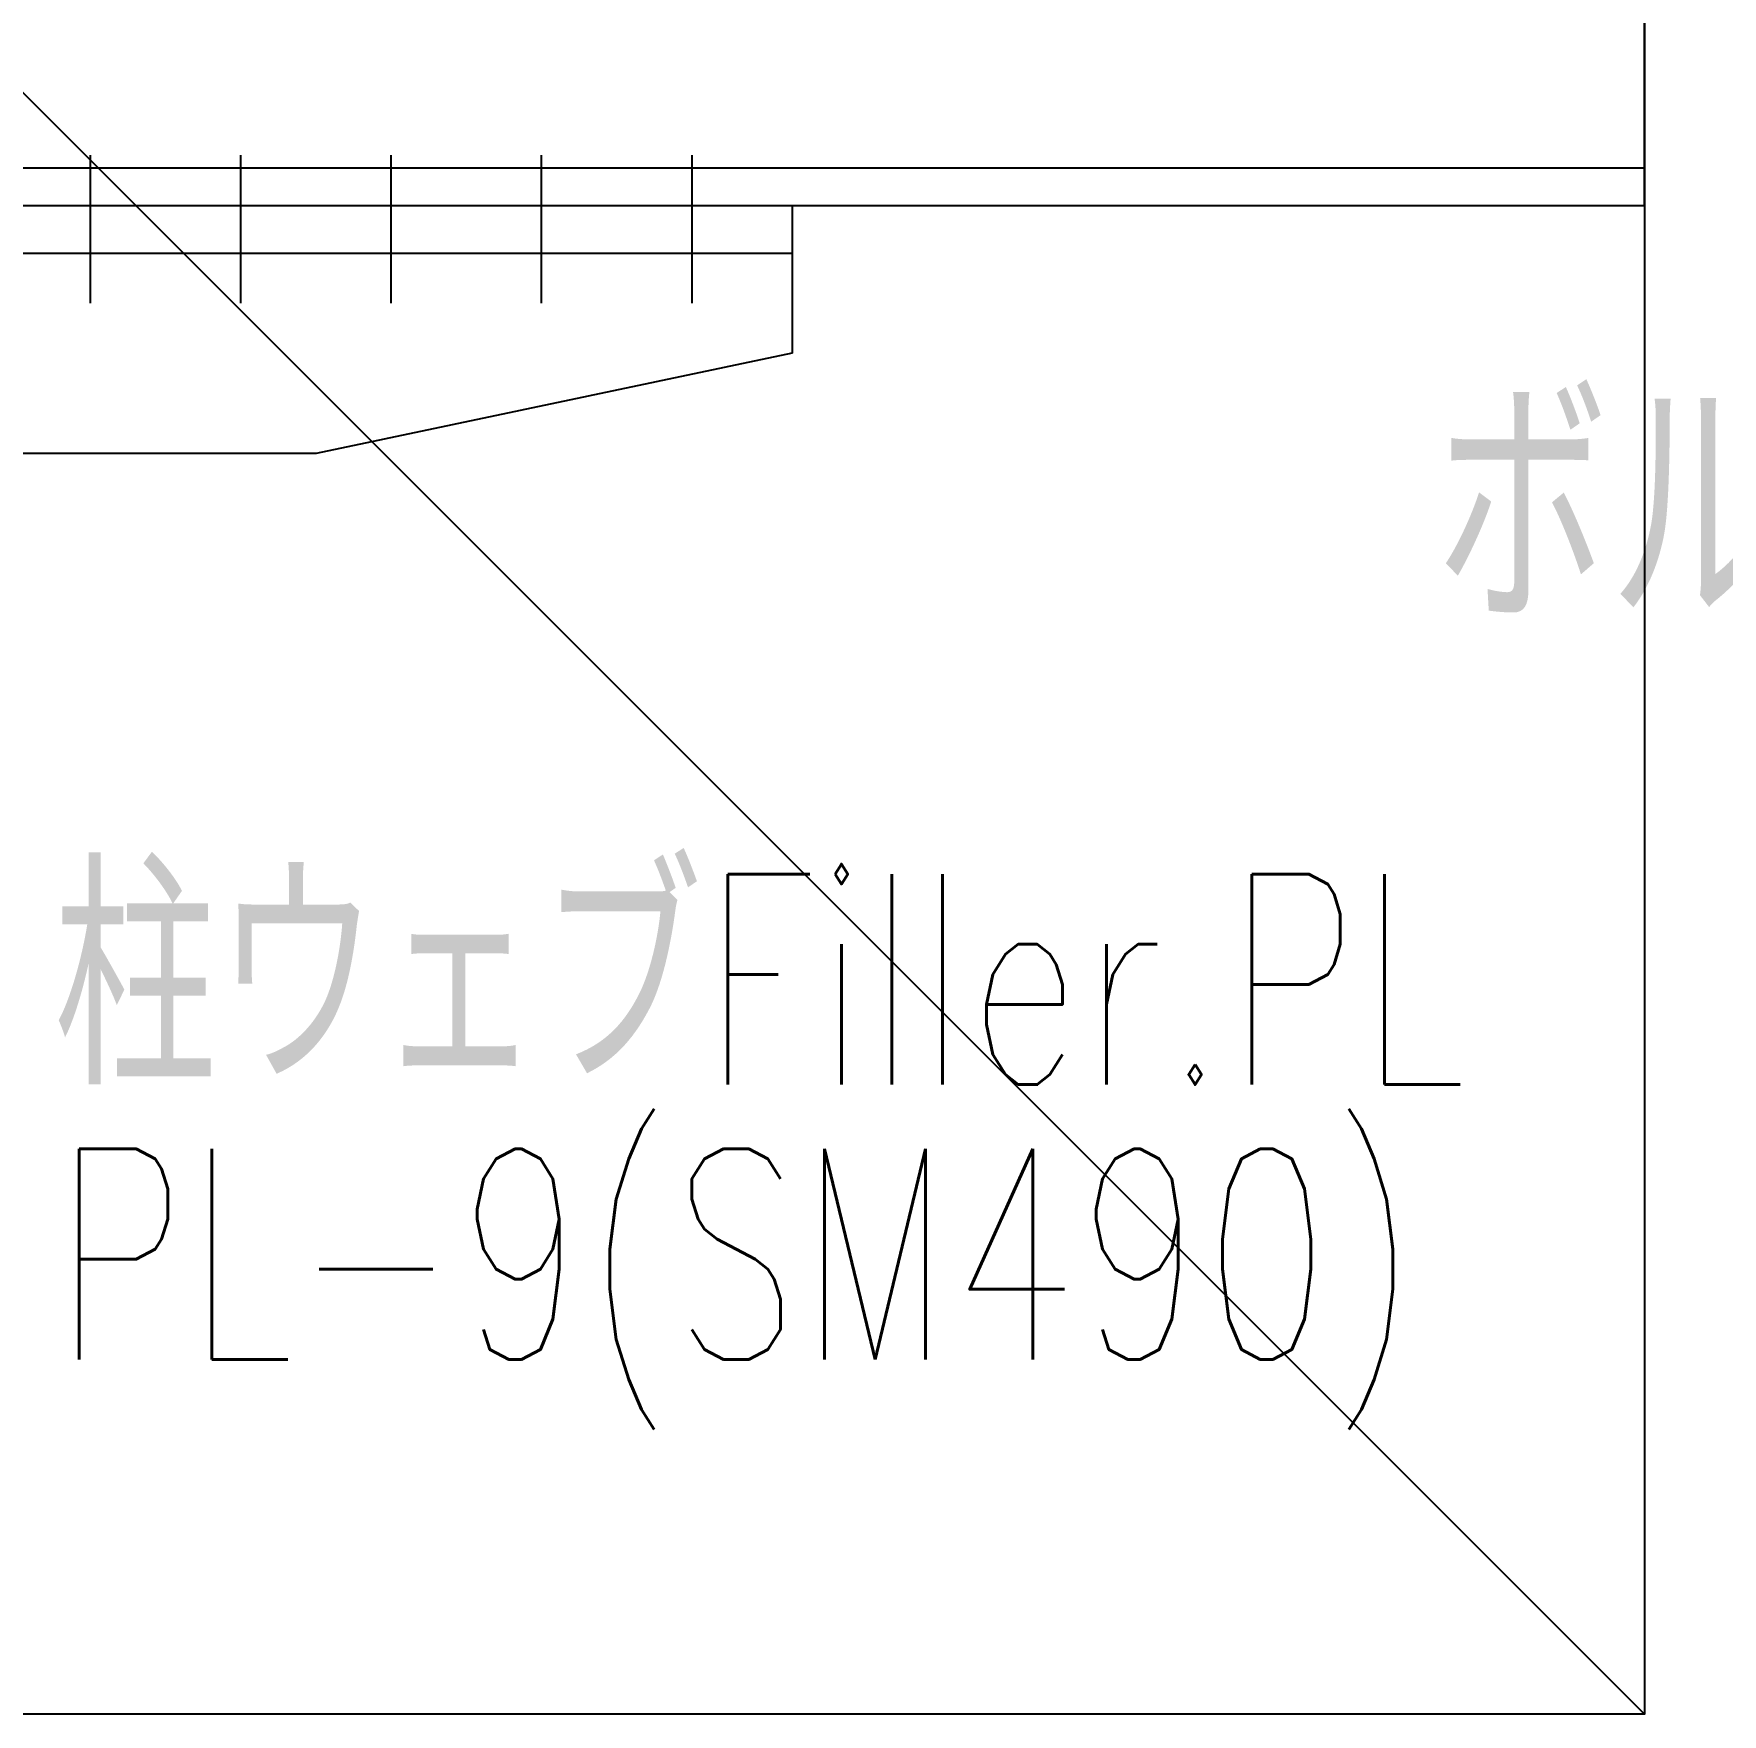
# Model space of a CAD drawing. Extents: x -668440 to 1010955, y -1678500 to 210463.
# Drawn here: x -481297 to -474560, y -1005053 to -998348 of the extents above; entities that cross this region are included whole.
import ezdxf
from ezdxf.enums import TextEntityAlignment as Align

# ---------------------------------------------------------------- set-up
doc = ezdxf.new("R2010")
doc.units = 0
doc.header["$MEASUREMENT"] = 0
doc.layers.get('0').update_dxf_attribs({"color": 3, "linetype": 'CONTINUOUS'})
doc.layers.add('00_ADDL', color=253, linetype='CONTINUOUS', plot=False)
for name, color, linetype in [('_1-B_TXT1', 3, 'CONTINUOUS'), ('BEAM_H-596x199x10x15x13', 7, 'CONTINUOUS'), ('BOLT', 4, 'CONTINUOUS'), ('C400-N19-6M22_d', 7, 'CONTINUOUS')]:
    doc.layers.add(name, color=color, linetype=linetype)
doc.styles.add('S030', font='simplex.shx', dxfattribs={"width": 0.8, "bigfont": 'extfont2.shx'})

# ---------------------------------------------------------------- blocks, each defined once
blk = doc.blocks.new('剛接合部C1Y')
at = {"layer": '00_ADDL'}
blk.add_line((-216356.92413, -403330, 40), (-214556.92413, -405130, 40), dxfattribs=at)
at = {"layer": '00_ADDL', "elevation": 40}
blk.add_lwpolyline([(-216356.92413, -405130), (-216356.92413, -403330), (-214556.92413, -403330), (-214556.92413, -405130)], close=True, dxfattribs=at)
at = {"layer": 'BEAM_H-596x199x10x15x13'}
for p, q in [((-214556.92413, -404528, 40), (-214556.92413, -403932, 40)), ((-215286.92413, -404513, 40), (-214556.92413, -404513, 40)), ((-215286.92413, -404528, 40), (-214556.92413, -404528, 40))]:
    blk.add_line(p, q, dxfattribs=at)
at = {"layer": 'BOLT'}
for p, q in [((-215176.92413, -404567, 40), (-215176.92413, -404508, 40)), ((-215116.92413, -404567, 40), (-215116.92413, -404508, 40)), ((-215056.92413, -404567, 40), (-215056.92413, -404508, 40)), ((-214996.92413, -404567, 40), (-214996.92413, -404508, 40)), ((-214936.92413, -404567, 40), (-214936.92413, -404508, 40))]:
    blk.add_line(p, q, dxfattribs=at)
at = {"layer": 'C400-N19-6M22_d'}
for p, q in [((-215276.92413, -404528, 40), (-214896.92413, -404528, 40)), ((-214896.92413, -404528, 40), (-214896.92413, -404587, 40)), ((-215279.92413, -404547, 40), (-214896.92413, -404547, 40)), ((-214896.92413, -404587, 40), (-215086.92413, -404627, 40)), ((-215086.92413, -404627, 40), (-215286.92413, -404627, 40))]:
    blk.add_line(p, q, dxfattribs=at)
at = {"layer": '_1-B_TXT1', "color": 3, "style": 'S030', "width": 0.7}
for s, height, p in [('ボルト締結用切欠', 90, (-214640.35952, -404649.40628, 40)), ('柱ウェブFiller.PL', 84, (-215191.48066, -404836.79457, 40)), ('PL-9(SM490)', 84, (-215191.48066, -404946.43354, 40))]:
    blk.add_text(s, height=height, dxfattribs=at).set_placement(p, align=Align.MIDDLE_LEFT)

msp = doc.modelspace()

# ---------------------------------------------------------------- block references
at = {"xscale": 10, "yscale": 10, "zscale": 10}
msp.add_blockref('剛接合部C1Y', (1670698.6842, 3046247.35843, 5600), dxfattribs=at)

doc.saveas('drawing.dxf')
